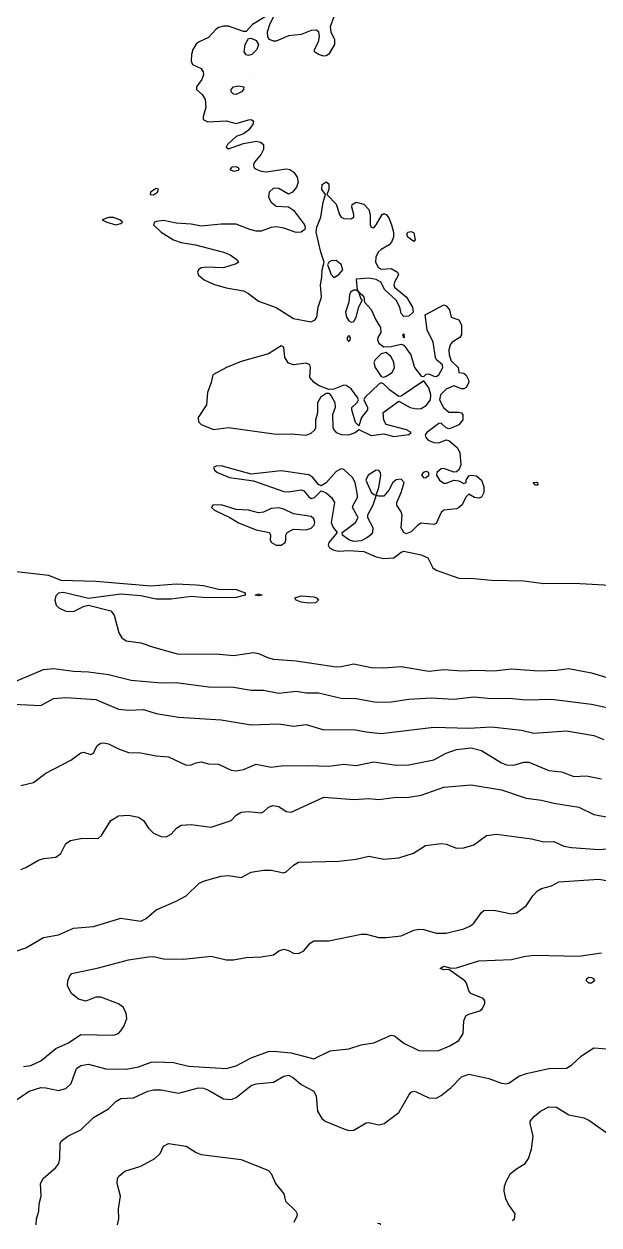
# Model space of a CAD drawing. Header units: inches. Extents: x 3311818 to 3313075, y 1372003 to 1372737.
# Drawn here: x 3312572.1 to 3312659.7, y 1372012.6 to 1372195.4 of the extents above; entities that cross this region are included whole.
import ezdxf

# ---------------------------------------------------------------- set-up
doc = ezdxf.new("R2010")
doc.units = ezdxf.units.IN
doc.header["$MEASUREMENT"] = 0

msp = doc.modelspace()

# ---------------------------------------------------------------- linework, layer by layer
for points, elevation in [([(3312608.81, 1372196.52), (3312606.9, 1372195.37), (3312605.93, 1372194.28), (3312605.55, 1372194.26), (3312603.26, 1372195.07), (3312602.5, 1372195.11), (3312601.74, 1372194.89), (3312601.3, 1372194.61), (3312600.21, 1372193.38), (3312598.69, 1372192.66), (3312598.31, 1372192.34), (3312597.8, 1372191.56), (3312597.6, 1372190.8), (3312597.55, 1372189.75), (3312597.74, 1372189.27), (3312599.07, 1372188.64), (3312599.38, 1372188.13), (3312599.43, 1372187.75), (3312599.19, 1372186.99), (3312598.35, 1372185.84), (3312598.38, 1372185.46), (3312599.26, 1372184.7), (3312599.71, 1372183.94), (3312599.81, 1372182.79), (3312599.39, 1372181.27), (3312599.41, 1372180.89), (3312600.12, 1372180.51), (3312602.88, 1372180.66), (3312604.41, 1372180.27), (3312606.31, 1372180.85), (3312606.69, 1372180.87), (3312607.07, 1372180.63), (3312606.97, 1372180.13), (3312606.31, 1372179.24), (3312605.55, 1372178.72), (3312604.41, 1372178.32), (3312603.1, 1372177.08), (3312602.88, 1372176.7), (3312603.26, 1372176.43), (3312605.55, 1372177.26), (3312607.46, 1372177.58), (3312608.13, 1372177.46), (3312608.56, 1372177.08), (3312608.59, 1372176.32), (3312608.22, 1372175.63), (3312607.21, 1372174.41), (3312607.07, 1372174.03), (3312607.13, 1372173.65), (3312607.46, 1372173.32), (3312608.22, 1372173.01), (3312608.98, 1372172.94), (3312612.03, 1372173.38), (3312612.57, 1372173.27), (3312613.21, 1372172.88), (3312613.71, 1372172.12), (3312613.85, 1372171.36), (3312613.6, 1372170.6), (3312613.01, 1372169.84), (3312612.41, 1372169.52), (3312610.89, 1372170.41), (3312610.12, 1372170.46), (3312609.42, 1372169.84), (3312609.34, 1372169.07), (3312609.74, 1372168.28), (3312610.5, 1372167.69), (3312612.41, 1372167.6), (3312613.17, 1372167.09), (3312614.8, 1372164.88), (3312614.94, 1372164.5), (3312614.87, 1372164.12), (3312614.32, 1372163.75), (3312613.55, 1372163.7), (3312611.65, 1372164.35), (3312610.5, 1372164.55), (3312609.74, 1372164.44), (3312608.22, 1372163.89), (3312607.46, 1372163.87), (3312606.49, 1372164.12), (3312604.41, 1372164.98), (3312602.12, 1372164.98), (3312599.07, 1372164.67), (3312597.55, 1372164.98), (3312595.26, 1372165.12), (3312593.35, 1372165.5), (3312592.21, 1372165.38), (3312591.96, 1372165.26), (3312591.81, 1372164.88), (3312592.98, 1372163.74), (3312594.88, 1372162.58), (3312596.02, 1372162.19), (3312598.2, 1372161.83), (3312602.5, 1372160.69), (3312603.49, 1372160.31), (3312604.56, 1372159.55), (3312604.75, 1372159.16), (3312604.41, 1372158.91), (3312602.5, 1372158.3), (3312599.83, 1372158.42), (3312599.07, 1372158.29), (3312598.69, 1372158.02), (3312598.53, 1372157.64), (3312598.69, 1372157.21), (3312599.53, 1372156.5), (3312600.98, 1372155.84), (3312602.88, 1372155.29), (3312605.55, 1372154.83), (3312606.31, 1372154.42), (3312607.84, 1372153.25), (3312610.5, 1372152.25), (3312613.17, 1372150.58), (3312615.84, 1372150.11), (3312616.45, 1372150.4), (3312616.69, 1372150.78), (3312616.91, 1372152.3), (3312617.43, 1372153.83), (3312617.25, 1372155.73), (3312617.48, 1372156.88), (3312617.49, 1372158.02), (3312617.83, 1372159.16), (3312617.32, 1372160.69), (3312616.62, 1372163.74), (3312616.71, 1372164.5), (3312617.29, 1372166.02), (3312617.66, 1372168.31), (3312618.03, 1372169.45), (3312617.45, 1372170.22), (3312617.53, 1372170.98), (3312618.13, 1372171.39), (3312618.51, 1372171.09), (3312618.54, 1372170.22), (3312618.22, 1372169.45), (3312619.65, 1372168.02), (3312620.17, 1372166.41), (3312620.41, 1372166.02), (3312620.8, 1372165.81), (3312621.94, 1372165.78), (3312622.32, 1372166.02), (3312622.35, 1372166.41), (3312622.02, 1372167.55), (3312622.1, 1372167.93), (3312622.7, 1372168.31), (3312623.84, 1372167.99), (3312624.61, 1372167.21), (3312624.84, 1372166.41), (3312624.8, 1372164.88), (3312624.99, 1372164.5), (3312625.37, 1372164.42), (3312625.75, 1372164.84), (3312626.64, 1372166.41), (3312626.89, 1372166.6), (3312627.27, 1372166.44), (3312627.66, 1372165.93), (3312628.06, 1372164.88), (3312628.36, 1372163.74), (3312628.36, 1372162.98), (3312628.06, 1372162.21), (3312627.7, 1372161.83), (3312626.51, 1372161.12), (3312626.06, 1372160.69), (3312625.7, 1372159.93), (3312625.65, 1372159.16), (3312626.04, 1372158.4), (3312626.51, 1372158.12), (3312628.04, 1372158.21), (3312628.97, 1372157.64), (3312629.15, 1372157.26), (3312628.54, 1372156.11), (3312628.44, 1372155.73), (3312628.54, 1372155.35), (3312630.37, 1372153.83), (3312631.25, 1372152.3), (3312631.35, 1372151.54), (3312630.7, 1372150.96), (3312629.94, 1372150.88), (3312629.56, 1372151.37), (3312629.32, 1372152.3), (3312628.8, 1372153.39), (3312627.06, 1372154.97), (3312626.44, 1372156.11), (3312625.75, 1372156.55), (3312624.61, 1372156.75), (3312622.7, 1372156.58), (3312622.83, 1372154.97), (3312623.08, 1372154.59), (3312623.63, 1372154.21), (3312623.84, 1372153.83), (3312623.94, 1372153.07), (3312624.99, 1372151.95), (3312625.7, 1372150.4), (3312626.42, 1372149.25), (3312626.46, 1372148.49), (3312625.97, 1372147.73), (3312625.93, 1372147.35), (3312626.13, 1372146.83), (3312626.89, 1372146.29), (3312628.04, 1372146.36), (3312629.56, 1372146.68), (3312629.94, 1372146.55), (3312631, 1372145.06), (3312631.57, 1372143.16), (3312632.61, 1372141.82), (3312632.99, 1372141.76), (3312633.37, 1372142.11), (3312633.75, 1372142.17), (3312634.52, 1372141.8), (3312634.9, 1372141.78), (3312635.28, 1372142.01), (3312635.89, 1372143.16), (3312635.85, 1372143.54), (3312634.93, 1372144.3), (3312634.76, 1372144.68), (3312634.4, 1372146.97), (3312633.53, 1372148.87), (3312633.21, 1372151.16), (3312636.04, 1372152.68), (3312636.42, 1372152.54), (3312636.89, 1372151.92), (3312637.18, 1372150.78), (3312638.33, 1372150.4), (3312638.71, 1372149.64), (3312638.71, 1372148.11), (3312638.48, 1372147.73), (3312637.33, 1372146.97), (3312637.02, 1372146.59), (3312636.83, 1372145.82), (3312636.88, 1372145.06), (3312637.18, 1372144.15), (3312638.23, 1372143.16), (3312638.33, 1372142.39), (3312639.09, 1372142.27), (3312639.47, 1372141.97), (3312639.81, 1372141.25), (3312639.83, 1372140.87), (3312639.47, 1372140.11), (3312639.09, 1372139.89), (3312638.71, 1372139.88), (3312637.57, 1372140.37), (3312636.42, 1372139.84), (3312635.53, 1372138.96), (3312635.37, 1372138.2), (3312636, 1372137.06), (3312636.8, 1372136.35), (3312638.33, 1372136.36), (3312638.71, 1372136.22), (3312638.96, 1372135.91), (3312638.95, 1372135.15), (3312638.33, 1372134.43), (3312637.18, 1372133.88), (3312636.8, 1372133.82), (3312636.42, 1372133.98), (3312635.66, 1372134.66), (3312635.28, 1372134.59), (3312633.46, 1372133.25), (3312633.22, 1372132.87), (3312633.32, 1372132.48), (3312633.68, 1372132.1), (3312634.52, 1372131.71), (3312635.28, 1372131.67), (3312636.42, 1372132.11), (3312636.8, 1372132.04), (3312638.09, 1372130.96), (3312638.46, 1372130.2), (3312638.64, 1372128.29), (3312638.33, 1372127.57), (3312637.95, 1372127.28), (3312637.57, 1372127.22), (3312636.04, 1372127.74), (3312635.66, 1372127.69), (3312635, 1372127.15), (3312634.93, 1372126.77), (3312635.36, 1372126.01), (3312636.04, 1372125.54), (3312636.42, 1372125.54), (3312637.57, 1372125.97), (3312638.33, 1372125.88), (3312639.09, 1372125.47), (3312639.47, 1372125.62), (3312639.47, 1372126.01), (3312639.85, 1372126.64), (3312640.23, 1372126.77), (3312641, 1372126.66), (3312641.8, 1372126.01), (3312642.14, 1372124.96), (3312642.14, 1372124.1), (3312641.76, 1372123.42), (3312641.38, 1372123.25), (3312640.71, 1372123.34), (3312639.85, 1372123.85), (3312639.47, 1372123.45), (3312638.8, 1372122.19), (3312638.35, 1372121.81), (3312637.95, 1372121.63), (3312636.02, 1372121.43), (3312635.65, 1372121.05), (3312634.9, 1372119.4), (3312634.52, 1372119.22), (3312632.61, 1372119.44), (3312632.06, 1372119.14), (3312631.09, 1372118.11), (3312630.32, 1372117.83), (3312629.94, 1372118.01), (3312629.56, 1372118.72), (3312629.69, 1372120.67), (3312629.56, 1372121.15), (3312628.86, 1372122.19), (3312628.87, 1372122.57), (3312629.56, 1372124.13), (3312630, 1372125.62), (3312629.56, 1372126.12), (3312628.8, 1372126.04), (3312628.26, 1372125.62), (3312627.68, 1372124.48), (3312626.89, 1372123.55), (3312626.13, 1372123.53), (3312625.75, 1372123.72), (3312625.21, 1372122.19), (3312624.4, 1372120.67), (3312624.44, 1372120.29), (3312625.22, 1372118.76), (3312625.18, 1372118), (3312624.99, 1372117.72), (3312624.42, 1372117.24), (3312623.46, 1372116.73), (3312622.32, 1372116.64), (3312621.56, 1372116.9), (3312620.59, 1372117.62), (3312620.54, 1372118), (3312622.61, 1372119.53), (3312622.98, 1372120.29), (3312622.15, 1372121.81), (3312622.22, 1372122.19), (3312622.87, 1372123.34), (3312622.92, 1372123.72), (3312622.55, 1372125.62), (3312622.11, 1372126.39), (3312620.8, 1372127.62), (3312620.41, 1372127.69), (3312619.65, 1372127.31), (3312618.13, 1372125.6), (3312617.36, 1372125.15), (3312616.98, 1372125.33), (3312616.11, 1372126.39), (3312615.46, 1372126.78), (3312611.27, 1372127.4), (3312606.69, 1372126.88), (3312602.12, 1372128.15), (3312601.36, 1372128.13), (3312600.96, 1372127.91), (3312601.13, 1372127.53), (3312601.58, 1372127.15), (3312603.41, 1372126.39), (3312607.07, 1372125.88), (3312611.65, 1372124.26), (3312612.41, 1372124.19), (3312614.32, 1372124.52), (3312614.7, 1372124.38), (3312615.46, 1372123.46), (3312615.84, 1372123.2), (3312616.36, 1372123.34), (3312617.36, 1372124.39), (3312618.13, 1372124.06), (3312618.96, 1372123.34), (3312619.38, 1372122.57), (3312618.89, 1372119.53), (3312619.21, 1372118.76), (3312619.8, 1372118), (3312618.54, 1372116.48), (3312618.42, 1372116.1), (3312618.64, 1372115.71), (3312619.27, 1372115.35), (3312620.03, 1372115.19), (3312621.56, 1372115.3), (3312623.84, 1372115.14), (3312625.75, 1372114.31), (3312626.89, 1372114.08), (3312628.44, 1372114.19), (3312629.56, 1372115.04), (3312629.94, 1372115.16), (3312632.61, 1372114.61), (3312633.59, 1372114.19), (3312634.39, 1372112.67), (3312634.89, 1372112.28), (3312638.33, 1372111.07), (3312640.61, 1372111.04), (3312643.28, 1372110.76), (3312648.24, 1372110.67), (3312651.29, 1372110.27), (3312655.86, 1372110.33), (3312662.34, 1372109.96)], 4490), ([(3312619.29, 1372196.52), (3312618.74, 1372194.99), (3312618.85, 1372194.23), (3312619.37, 1372193.09), (3312619.37, 1372192.32), (3312618.51, 1372190.85), (3312618.13, 1372190.59), (3312617.75, 1372190.54), (3312616.93, 1372190.8), (3312616.36, 1372191.18), (3312616.36, 1372191.56), (3312616.93, 1372192.7), (3312617.13, 1372193.47), (3312617.03, 1372194.23), (3312616.6, 1372194.49), (3312615.84, 1372194.46), (3312614.32, 1372193.81), (3312612.41, 1372193.64), (3312610.5, 1372192.81), (3312610.12, 1372192.81), (3312609.48, 1372193.09), (3312609.23, 1372193.47), (3312609.2, 1372194.23), (3312609.55, 1372195.37), (3312610.12, 1372196.52)], 4490), ([(3312606.82, 1372190.8), (3312606.31, 1372190.62), (3312605.93, 1372190.73), (3312605.64, 1372191.18), (3312605.79, 1372192.32), (3312606.31, 1372193.21), (3312606.69, 1372193.26), (3312607.46, 1372192.89), (3312607.82, 1372192.32), (3312607.54, 1372191.56), (3312606.82, 1372190.8)], 4490), ([(3312607.07, 1372186.99), (3312607.07, 1372186.99), (3312607.07, 1372186.99), (3312607.07, 1372186.99), (3312607.07, 1372186.99)], 4490), ([(3312604.44, 1372184.7), (3312604.03, 1372184.73), (3312603.64, 1372185.08), (3312603.64, 1372185.46), (3312604.03, 1372185.84), (3312604.79, 1372185.99), (3312605.59, 1372185.84), (3312605.55, 1372185.46), (3312605.23, 1372185.08), (3312604.44, 1372184.7)], 4490), ([(3312604.79, 1372173.19), (3312604.88, 1372173.27), (3312604.79, 1372173.55), (3312604.41, 1372173.7), (3312603.74, 1372173.65), (3312603.45, 1372173.27), (3312604.03, 1372173), (3312604.79, 1372173.19)], 4490), ([(3312591.83, 1372169.42), (3312592.45, 1372169.84), (3312592.59, 1372170.29), (3312592.21, 1372170.4), (3312591.35, 1372169.84), (3312591.32, 1372169.45), (3312591.83, 1372169.42)], 4490), ([(3312586.87, 1372165.04), (3312587.12, 1372165.26), (3312586.7, 1372165.64), (3312585.73, 1372165.97), (3312584.97, 1372165.96), (3312583.99, 1372165.64), (3312584.71, 1372165.26), (3312586.11, 1372164.88), (3312586.87, 1372165.04)], 4490), ([(3312631.68, 1372162.59), (3312631.47, 1372162.32), (3312630.56, 1372162.98), (3312630.39, 1372163.36), (3312630.55, 1372163.74), (3312631.09, 1372163.86), (3312631.47, 1372163.63), (3312631.68, 1372162.59)], 4490), ([(3312619.27, 1372156.85), (3312620.03, 1372157.3), (3312620.66, 1372158.02), (3312620.41, 1372158.83), (3312619.65, 1372159.43), (3312618.89, 1372159.36), (3312618.55, 1372159.16), (3312618.35, 1372158.78), (3312618.89, 1372157.3), (3312619.27, 1372156.85)], 4490), ([(3312622.32, 1372150.15), (3312622.7, 1372150.78), (3312623.08, 1372152.36), (3312623.65, 1372153.45), (3312623.46, 1372153.54), (3312623.08, 1372154.59), (3312622.7, 1372154.91), (3312622.32, 1372154.89), (3312621.85, 1372154.59), (3312621.68, 1372154.21), (3312621.6, 1372153.07), (3312621.06, 1372151.54), (3312621.24, 1372150.78), (3312621.56, 1372150.24), (3312621.94, 1372150.03), (3312622.32, 1372150.15)], 4490), ([(3312621.56, 1372147.12), (3312621.79, 1372147.35), (3312621.85, 1372147.73), (3312621.56, 1372148), (3312621.31, 1372147.73), (3312621.3, 1372147.35), (3312621.56, 1372147.12)], 4490), ([(3312630, 1372147.73), (3312629.94, 1372147.6), (3312629.82, 1372148.11), (3312629.94, 1372148.24), (3312630, 1372147.73)], 4490), ([(3312629.94, 1372132.83), (3312630.7, 1372132.96), (3312631.09, 1372133.25), (3312630.37, 1372133.63), (3312627.27, 1372134.47), (3312626.89, 1372135.11), (3312626.79, 1372136.3), (3312629.18, 1372137.99), (3312630.94, 1372137.06), (3312631.85, 1372136.83), (3312632.61, 1372136.91), (3312633.37, 1372137.37), (3312634, 1372138.2), (3312634.08, 1372138.96), (3312633.75, 1372140.03), (3312632.99, 1372141.12), (3312629.56, 1372138.76), (3312629.18, 1372138.73), (3312627.78, 1372139.73), (3312626.89, 1372140.59), (3312626.51, 1372140.8), (3312626.13, 1372140.62), (3312624, 1372138.58), (3312623.85, 1372138.2), (3312624.42, 1372137.06), (3312624.41, 1372136.68), (3312623.51, 1372135.53), (3312623.08, 1372134.26), (3312622.6, 1372134.77), (3312622.01, 1372136.68), (3312622.02, 1372137.06), (3312622.86, 1372137.82), (3312623.03, 1372138.2), (3312622.92, 1372138.58), (3312621.94, 1372139.87), (3312621.18, 1372140.41), (3312620.8, 1372140.44), (3312619.27, 1372139.86), (3312618.51, 1372139.77), (3312616.98, 1372140.38), (3312616.28, 1372140.87), (3312615.66, 1372141.63), (3312615.76, 1372143.16), (3312615.66, 1372143.54), (3312615.08, 1372143.81), (3312613.17, 1372143.55), (3312612.41, 1372143.81), (3312611.82, 1372144.68), (3312611.65, 1372146.21), (3312611.27, 1372146.42), (3312609.36, 1372145.24), (3312605.17, 1372144.04), (3312602.94, 1372143.16), (3312600.87, 1372142.01), (3312600.63, 1372140.87), (3312600.06, 1372139.34), (3312599.92, 1372137.44), (3312598.62, 1372135.53), (3312598.69, 1372134.86), (3312599.07, 1372134.48), (3312600.98, 1372133.68), (3312603.26, 1372134.02), (3312610.5, 1372132.99), (3312612.79, 1372133.04), (3312615.08, 1372132.82), (3312615.84, 1372133.14), (3312616.38, 1372133.63), (3312616.56, 1372134.01), (3312616.56, 1372135.15), (3312616.86, 1372136.3), (3312616.84, 1372137.82), (3312617.36, 1372138.71), (3312618.13, 1372139.25), (3312618.51, 1372139.21), (3312618.89, 1372138.83), (3312619.46, 1372137.82), (3312619.51, 1372137.06), (3312619.11, 1372135.91), (3312619.16, 1372134.01), (3312619.27, 1372133.63), (3312619.65, 1372133.22), (3312620.41, 1372132.95), (3312621.56, 1372132.91), (3312622.55, 1372133.25), (3312623.08, 1372133.7), (3312624.99, 1372132.77), (3312626.89, 1372133.04), (3312628.42, 1372132.62), (3312629.94, 1372132.83)], 4490), ([(3312627.27, 1372141.8), (3312628.18, 1372142.39), (3312628.55, 1372143.16), (3312628.42, 1372143.92), (3312628.04, 1372144.78), (3312627.27, 1372145.44), (3312626.51, 1372145.2), (3312625.59, 1372144.3), (3312625.39, 1372143.92), (3312625.57, 1372143.16), (3312626.51, 1372141.78), (3312626.89, 1372141.66), (3312627.27, 1372141.8)], 4490), ([(3312625.75, 1372123.72), (3312626.13, 1372124.86), (3312626.46, 1372126.77), (3312626.42, 1372127.15), (3312626.13, 1372127.46), (3312625.75, 1372127.53), (3312624.5, 1372126.77), (3312624.18, 1372126.01), (3312624.99, 1372124.17), (3312625.37, 1372123.81), (3312625.75, 1372123.72)], 4490), ([(3312632.99, 1372126.34), (3312633.37, 1372126.39), (3312633.75, 1372126.77), (3312633.75, 1372127.15), (3312633.37, 1372127.33), (3312632.88, 1372127.15), (3312632.66, 1372126.77), (3312632.99, 1372126.34)], 4490), ([(3312650.37, 1372125.24), (3312650.02, 1372125.24), (3312649.63, 1372125.62), (3312650.14, 1372125.71), (3312650.32, 1372125.62), (3312650.37, 1372125.24)], 4490), ([(3312611.27, 1372116.08), (3312611.87, 1372116.48), (3312612, 1372116.86), (3312611.97, 1372117.62), (3312612.17, 1372118), (3312613.17, 1372118.52), (3312615.08, 1372118.41), (3312615.84, 1372118.66), (3312616.31, 1372119.14), (3312616.42, 1372119.53), (3312616.22, 1372120.12), (3312615.84, 1372120.45), (3312613.17, 1372120.88), (3312611.65, 1372121.59), (3312610.89, 1372121.78), (3312609.74, 1372121.68), (3312608.6, 1372121.13), (3312607.84, 1372121.03), (3312606.31, 1372121.43), (3312604.41, 1372121.52), (3312602.12, 1372122.22), (3312600.87, 1372122.19), (3312600.66, 1372121.81), (3312601.09, 1372121.43), (3312603.46, 1372120.29), (3312604.79, 1372119.48), (3312607.46, 1372118.42), (3312609.49, 1372118), (3312609.65, 1372117.62), (3312609.57, 1372116.86), (3312609.78, 1372116.48), (3312610.5, 1372116.07), (3312611.27, 1372116.08)], 4490), ([(3312570.49, 1372112.13), (3312575.82, 1372111.55), (3312577.73, 1372110.78), (3312583.06, 1372110.63), (3312591.45, 1372109.93), (3312595.26, 1372110.19), (3312598.31, 1372110.07), (3312599.45, 1372109.95), (3312601.74, 1372109.41), (3312604.41, 1372109.36), (3312605.78, 1372108.85), (3312605.8, 1372108.47), (3312604.41, 1372108.12), (3312599.83, 1372108.07), (3312597.55, 1372108.28), (3312594.5, 1372107.89), (3312592.21, 1372107.88), (3312589.92, 1372108.38), (3312586.87, 1372108.66), (3312581.92, 1372107.98), (3312578.11, 1372108.88), (3312577.35, 1372108.77), (3312576.96, 1372108.39), (3312576.78, 1372107.71), (3312577.02, 1372106.95), (3312577.42, 1372106.57), (3312578.49, 1372106.06), (3312579.63, 1372105.99), (3312581.16, 1372106.75), (3312581.92, 1372106.96), (3312585.35, 1372106.08), (3312585.83, 1372105.42), (3312586.53, 1372102.76), (3312587.02, 1372101.99), (3312587.64, 1372101.54), (3312589.92, 1372101.25), (3312591.83, 1372100.55), (3312595.64, 1372099.49), (3312601.36, 1372099.56), (3312604.03, 1372099.28), (3312607.07, 1372099.76), (3312607.84, 1372099.61), (3312609.36, 1372098.93), (3312610.12, 1372098.76), (3312613.55, 1372098.48), (3312619.65, 1372097.59), (3312620.41, 1372097.62), (3312622.32, 1372098.02), (3312624.99, 1372097.46), (3312626.89, 1372097.42), (3312629.56, 1372097.62), (3312633.75, 1372096.91), (3312636.04, 1372097.18), (3312638.71, 1372096.98), (3312641, 1372097.08), (3312643.66, 1372096.99), (3312646.33, 1372097.28), (3312650.52, 1372096.96), (3312653.19, 1372097.07), (3312655.1, 1372097.32), (3312658.53, 1372096.67), (3312661.2, 1372095.84)], 4491), ([(3312608.39, 1372108.47), (3312607.84, 1372108.4), (3312607.29, 1372108.47), (3312607.84, 1372108.68), (3312608.39, 1372108.47)], 4491), ([(3312616.48, 1372107.33), (3312615.46, 1372107.25), (3312614.32, 1372107.4), (3312613.55, 1372107.7), (3312613.34, 1372108.09), (3312614.32, 1372108.36), (3312616.22, 1372108.23), (3312616.66, 1372108.09), (3312616.96, 1372107.71), (3312616.48, 1372107.33)], 4491), ([(3312570.49, 1372095.22), (3312575.06, 1372097.19), (3312576.58, 1372097.34), (3312579.63, 1372096.9), (3312581.92, 1372096.81), (3312584.97, 1372096.42), (3312588.4, 1372095.56), (3312592.97, 1372095.16), (3312595.26, 1372095.18), (3312600.21, 1372094.55), (3312604.03, 1372094.46), (3312606.69, 1372094.02), (3312608.6, 1372094.03), (3312610.89, 1372093.59), (3312613.55, 1372093.85), (3312615.08, 1372093.64), (3312616.98, 1372093.6), (3312620.41, 1372092.82), (3312622.7, 1372092.78), (3312625.75, 1372092.2), (3312628.04, 1372092.27), (3312630.7, 1372092.64), (3312634.13, 1372092.85), (3312637.57, 1372092.64), (3312640.61, 1372093), (3312643.28, 1372092.77), (3312645.95, 1372092.82), (3312648.62, 1372092.54), (3312652.43, 1372092.66), (3312658.53, 1372091.91), (3312661.58, 1372091.21)], 4492), ([(3312570.49, 1372091.88), (3312574.68, 1372091.69), (3312576.58, 1372092.76), (3312578.49, 1372092.93), (3312583.06, 1372092.59), (3312586.49, 1372091.14), (3312588.02, 1372090.99), (3312590.3, 1372091.1), (3312592.21, 1372090.46), (3312595.64, 1372089.9), (3312602.12, 1372089.51), (3312606.69, 1372088.77), (3312610.89, 1372088.9), (3312613.17, 1372088.54), (3312615.08, 1372088.8), (3312617.75, 1372088), (3312622.32, 1372088.06), (3312624.23, 1372087.67), (3312626.51, 1372087.45), (3312634.52, 1372088.37), (3312639.85, 1372088.23), (3312643.28, 1372088.46), (3312647.86, 1372087.94), (3312649.76, 1372087.49), (3312654.72, 1372087.85), (3312658.91, 1372087.11), (3312660.43, 1372086.51)], 4493), ([(3312571.63, 1372079.49), (3312573.53, 1372079.98), (3312575.44, 1372081.39), (3312579.25, 1372083.37), (3312580.78, 1372084.51), (3312581.16, 1372084.59), (3312582.3, 1372084.23), (3312582.68, 1372084.42), (3312583.24, 1372085.6), (3312583.82, 1372085.97), (3312584.21, 1372086.03), (3312584.97, 1372085.86), (3312586.49, 1372085.07), (3312588.02, 1372084.52), (3312589.92, 1372084.47), (3312592.21, 1372084.01), (3312594.12, 1372083.9), (3312596.78, 1372082.6), (3312597.55, 1372082.65), (3312598.31, 1372082.98), (3312599.07, 1372083.09), (3312600.21, 1372082.82), (3312601.74, 1372082.75), (3312603.64, 1372081.87), (3312604.41, 1372081.75), (3312605.55, 1372081.93), (3312607.46, 1372082.77), (3312609.74, 1372082.3), (3312611.27, 1372082.51), (3312615.46, 1372082.57), (3312618.51, 1372082.44), (3312620.8, 1372082.77), (3312622.7, 1372082.58), (3312625.37, 1372083.13), (3312628.8, 1372082.61), (3312630.7, 1372082.64), (3312634.52, 1372083.4), (3312636.42, 1372084.42), (3312637.95, 1372085), (3312640.23, 1372085.26), (3312641.76, 1372084.84), (3312644.81, 1372082.94), (3312645.57, 1372082.68), (3312646.71, 1372082.61), (3312648.24, 1372083.07), (3312649, 1372083.06), (3312652.05, 1372081.79), (3312653.95, 1372081.58), (3312655.86, 1372080.88), (3312657.77, 1372081), (3312660.05, 1372080.52)], 4494), ([(3312571.63, 1372066.74), (3312572.39, 1372067.03), (3312574.3, 1372068.17), (3312575.06, 1372068.4), (3312576.96, 1372068.61), (3312577.73, 1372069.15), (3312578.49, 1372070.68), (3312579.16, 1372071.12), (3312580.78, 1372071.44), (3312583.44, 1372071.52), (3312583.88, 1372071.88), (3312585.33, 1372074.17), (3312586.49, 1372074.89), (3312588.02, 1372074.99), (3312589.54, 1372074.68), (3312590.31, 1372074.17), (3312591.07, 1372073.02), (3312591.82, 1372072.26), (3312592.97, 1372071.75), (3312593.73, 1372071.68), (3312594.5, 1372072.08), (3312595.31, 1372073.03), (3312596.02, 1372073.45), (3312597.55, 1372073.58), (3312600.59, 1372073.15), (3312603.64, 1372074.16), (3312604.41, 1372074.99), (3312605.17, 1372075.44), (3312606.31, 1372075.57), (3312608.22, 1372075.34), (3312608.6, 1372075.5), (3312609.36, 1372076.21), (3312610.02, 1372076.46), (3312610.89, 1372076.3), (3312612.03, 1372075.54), (3312612.79, 1372075.44), (3312617.75, 1372077.73), (3312622.32, 1372077.39), (3312624.61, 1372077.55), (3312626.13, 1372077.38), (3312628.42, 1372077.71), (3312630.7, 1372077.73), (3312632.61, 1372078.04), (3312636.04, 1372079.27), (3312640.23, 1372079.62), (3312644.81, 1372078.87), (3312648.57, 1372077.6), (3312650.9, 1372077.3), (3312652.81, 1372076.8), (3312656.62, 1372076.22), (3312658.91, 1372075.12), (3312662.72, 1372074.38)], 4495), ([(3312568.58, 1372053.52), (3312572.39, 1372054.8), (3312575.06, 1372056.39), (3312577.35, 1372056.78), (3312579.64, 1372057.78), (3312582.68, 1372058.03), (3312586.87, 1372059.3), (3312589.92, 1372058.87), (3312590.69, 1372059.26), (3312592.21, 1372060.6), (3312595.26, 1372061.89), (3312596.78, 1372062.74), (3312598.76, 1372064.64), (3312599.6, 1372065.02), (3312602.12, 1372065.73), (3312603.26, 1372065.79), (3312605.17, 1372065.53), (3312606.69, 1372066.32), (3312608.6, 1372066.64), (3312609.74, 1372066.6), (3312611.65, 1372066.24), (3312612.03, 1372066.37), (3312613.17, 1372067.41), (3312613.93, 1372067.83), (3312620.03, 1372067.97), (3312622.7, 1372068.32), (3312624.61, 1372068.78), (3312626.89, 1372068.31), (3312629.18, 1372068.51), (3312631.4, 1372069.22), (3312633.26, 1372070.36), (3312635.66, 1372070.7), (3312636.42, 1372070.6), (3312637.95, 1372069.99), (3312639.09, 1372070.01), (3312640.61, 1372070.5), (3312642.52, 1372071.89), (3312644.04, 1372072.08), (3312649.38, 1372071.4), (3312651.29, 1372070.92), (3312652.81, 1372071.01), (3312654.34, 1372070.29), (3312655.48, 1372070.07), (3312659.67, 1372069.79), (3312662.34, 1372069.95)], 4496), ([(3312572.01, 1372036.74), (3312573.15, 1372036.88), (3312574.68, 1372037.61), (3312576.96, 1372039.46), (3312578.87, 1372040.36), (3312580.78, 1372041.62), (3312585.73, 1372041.49), (3312586.47, 1372041.77), (3312586.87, 1372042.16), (3312587.38, 1372042.92), (3312587.74, 1372044.06), (3312587.65, 1372044.82), (3312587.26, 1372045.71), (3312586.49, 1372046.27), (3312583.82, 1372047.27), (3312583.06, 1372047.28), (3312581.54, 1372046.71), (3312580.39, 1372046.97), (3312579.36, 1372047.87), (3312578.73, 1372049.02), (3312578.76, 1372049.78), (3312579.06, 1372050.54), (3312579.38, 1372050.92), (3312583.44, 1372051.76), (3312588.02, 1372052.99), (3312591.07, 1372053.45), (3312591.83, 1372053.47), (3312593.35, 1372053.15), (3312596.4, 1372053.08), (3312600.59, 1372053.56), (3312602.88, 1372053), (3312604.03, 1372052.96), (3312605.93, 1372053.35), (3312608.22, 1372053.43), (3312610.12, 1372053.74), (3312610.91, 1372054.35), (3312611.65, 1372054.62), (3312612.41, 1372054.42), (3312613.17, 1372053.98), (3312613.93, 1372053.95), (3312614.7, 1372054.36), (3312615.67, 1372055.49), (3312616.22, 1372055.89), (3312618.51, 1372055.87), (3312623.46, 1372056.88), (3312624.23, 1372056.89), (3312626.13, 1372056.4), (3312627.27, 1372056.39), (3312629.56, 1372056.62), (3312631.47, 1372057.48), (3312632.23, 1372057.64), (3312632.99, 1372057.6), (3312634.9, 1372057.02), (3312636.42, 1372057.03), (3312639.09, 1372057.71), (3312640.11, 1372058.16), (3312640.62, 1372058.54), (3312641.76, 1372060.17), (3312642.14, 1372060.47), (3312643.66, 1372060.56), (3312646.33, 1372059.99), (3312647.09, 1372060.11), (3312648.56, 1372061.21), (3312649.58, 1372062.74), (3312650.3, 1372063.5), (3312650.9, 1372063.82), (3312652.43, 1372064.23), (3312653.57, 1372064.83), (3312659.67, 1372065.25), (3312660.81, 1372065.05)], 4497), ([(3312570.65, 1372031.48), (3312572.9, 1372033.01), (3312574.68, 1372033.52), (3312575.44, 1372033.51), (3312577.35, 1372033.08), (3312578.49, 1372033.4), (3312579.27, 1372034.15), (3312580.11, 1372036.44), (3312580.78, 1372036.91), (3312581.92, 1372037.08), (3312584.59, 1372036.38), (3312587.64, 1372036.35), (3312589.54, 1372036.69), (3312591.45, 1372037.38), (3312592.21, 1372037.44), (3312594.88, 1372037.34), (3312597.16, 1372036.78), (3312602.88, 1372036.43), (3312604.41, 1372036.86), (3312606.69, 1372038.08), (3312609.36, 1372039.02), (3312610.12, 1372039.07), (3312612.79, 1372038.82), (3312616.22, 1372037.89), (3312618.75, 1372039.11), (3312621.56, 1372039.42), (3312623.46, 1372040.04), (3312625.37, 1372040.34), (3312628.04, 1372041.49), (3312628.55, 1372041.39), (3312629.94, 1372040.31), (3312632.23, 1372039.2), (3312632.99, 1372039.1), (3312635.28, 1372039.18), (3312636.96, 1372039.87), (3312638.33, 1372040.68), (3312639, 1372041.77), (3312639.11, 1372043.68), (3312639.4, 1372044.44), (3312639.85, 1372044.73), (3312641.52, 1372045.2), (3312641.93, 1372045.59), (3312642.27, 1372046.35), (3312642.27, 1372046.73), (3312642.05, 1372047.11), (3312640.16, 1372047.87), (3312639.84, 1372048.25), (3312639.52, 1372049.4), (3312639.23, 1372049.78), (3312636.8, 1372051.52), (3312636.04, 1372051.45), (3312635.48, 1372051.68), (3312636.04, 1372052.02), (3312637.18, 1372051.72), (3312637.95, 1372051.76), (3312641.38, 1372052.8), (3312646.33, 1372053.03), (3312648.24, 1372053.5), (3312649.76, 1372053.69), (3312656.62, 1372053.54), (3312660.05, 1372054.05)], 4498), ([(3312659.01, 1372049.78), (3312658.53, 1372049.42), (3312658.15, 1372049.43), (3312657.75, 1372049.78), (3312657.8, 1372050.16), (3312658.15, 1372050.33), (3312658.53, 1372050.29), (3312658.85, 1372050.16), (3312659.01, 1372049.78)], 4499), ([(3312573.95, 1372012.62), (3312573.98, 1372013.57), (3312574.35, 1372014.71), (3312574.43, 1372015.86), (3312574.72, 1372017), (3312574.61, 1372018.91), (3312575, 1372019.67), (3312576.96, 1372021.39), (3312577.42, 1372021.96), (3312577.58, 1372022.72), (3312577.59, 1372025), (3312577.75, 1372025.39), (3312578.8, 1372026.15), (3312580.78, 1372027.1), (3312582.68, 1372028.96), (3312584.97, 1372030.31), (3312586.11, 1372031.4), (3312586.87, 1372031.87), (3312588.78, 1372031.97), (3312590.95, 1372033.01), (3312591.83, 1372033.21), (3312592.97, 1372033.17), (3312595.64, 1372032.67), (3312598.69, 1372033.51), (3312599.45, 1372033.43), (3312600.21, 1372033.14), (3312602.5, 1372031.8), (3312603.64, 1372031.73), (3312604.41, 1372032.03), (3312606.69, 1372033.86), (3312607.46, 1372034.08), (3312610.12, 1372034.34), (3312611.65, 1372035.27), (3312612.41, 1372035.4), (3312613.17, 1372035.03), (3312614.32, 1372033.98), (3312616.25, 1372033.01), (3312616.62, 1372032.25), (3312616.82, 1372029.96), (3312617.45, 1372028.82), (3312617.96, 1372028.43), (3312620.8, 1372027.23), (3312621.56, 1372027.02), (3312622.32, 1372027.05), (3312624.23, 1372028.19), (3312624.61, 1372028.22), (3312626.13, 1372027.85), (3312626.94, 1372028.05), (3312629.18, 1372029.76), (3312630.7, 1372032.39), (3312631.09, 1372032.81), (3312631.47, 1372032.97), (3312631.85, 1372032.9), (3312633.75, 1372031.98), (3312634.9, 1372031.94), (3312635.66, 1372032.32), (3312637.18, 1372033.55), (3312638.71, 1372035.15), (3312639.85, 1372035.55), (3312642.9, 1372034.91), (3312644.81, 1372034.18), (3312645.57, 1372034.11), (3312645.95, 1372034.22), (3312647.45, 1372035.29), (3312648.62, 1372035.7), (3312652.05, 1372036.46), (3312654.72, 1372036.48), (3312655.48, 1372036.92), (3312656.99, 1372038.34), (3312658.91, 1372039.59), (3312660.81, 1372039.41)], 4499), ([(3312646.52, 1372013.29), (3312646.82, 1372013.57), (3312646.92, 1372014.33), (3312645.84, 1372015.86), (3312645.48, 1372016.62), (3312645.22, 1372017.76), (3312645.27, 1372018.52), (3312645.57, 1372019.36), (3312646.22, 1372020.43), (3312647.09, 1372021.18), (3312648.42, 1372021.96), (3312648.95, 1372022.72), (3312649.38, 1372024.18), (3312649.64, 1372026.15), (3312649.17, 1372028.05), (3312649.2, 1372028.43), (3312649.86, 1372029.2), (3312650.79, 1372029.96), (3312652.05, 1372030.58), (3312653.19, 1372030.57), (3312655.1, 1372029.39), (3312657.38, 1372028.92), (3312658.15, 1372028.59), (3312661.2, 1372026.39)], 4500), ([(3312586.32, 1372012.62), (3312586.53, 1372013.57), (3312586.51, 1372015.09), (3312586.81, 1372017), (3312586.28, 1372018.91), (3312586.34, 1372019.67), (3312586.52, 1372020.05), (3312587.44, 1372020.81), (3312589.92, 1372021.57), (3312592.01, 1372022.72), (3312592.82, 1372023.48), (3312593.35, 1372024.62), (3312594.12, 1372025.02), (3312596.78, 1372024.63), (3312598.31, 1372023.67), (3312599.07, 1372023.37), (3312605.17, 1372022.56), (3312609.36, 1372020.92), (3312609.76, 1372020.43), (3312610.41, 1372018.91), (3312611.66, 1372017.38), (3312611.94, 1372016.24), (3312613.51, 1372014.71), (3312613.71, 1372014.33), (3312613.68, 1372013.95), (3312613.21, 1372013)], 4500), ([(3312626.39, 1372012.62), (3312626.39, 1372012.81), (3312625.94, 1372012.86)], 4499)]:
    msp.add_lwpolyline(points, dxfattribs=dict(elevation=elevation))

doc.saveas('drawing.dxf')
